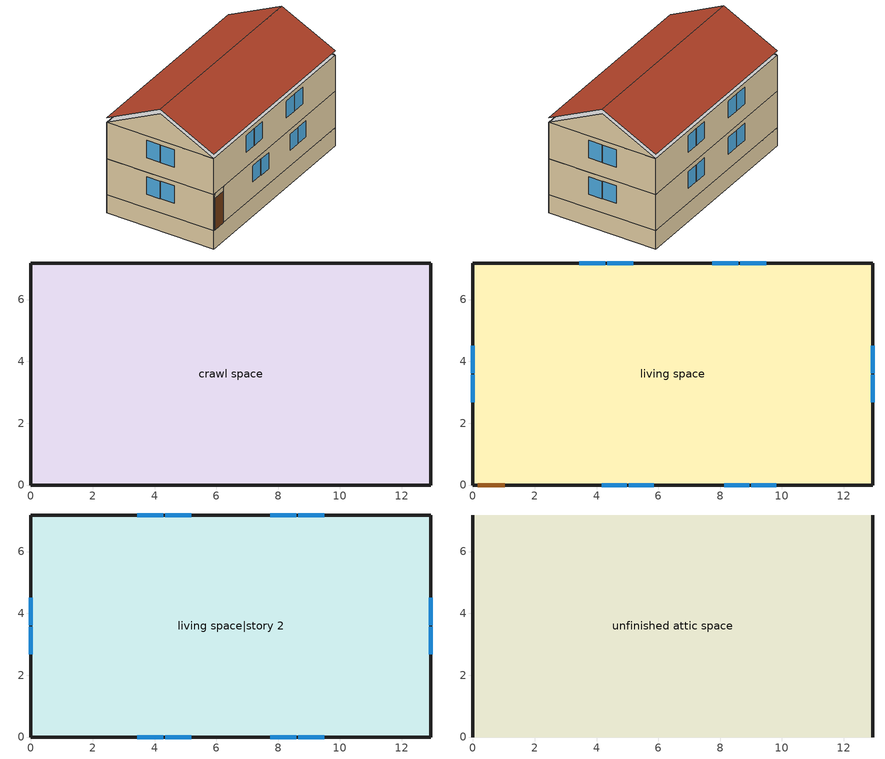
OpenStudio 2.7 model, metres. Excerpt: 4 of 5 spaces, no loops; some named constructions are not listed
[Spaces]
crawl space
 floor foundation (FloorFndGrndCS): 0,0 0,7.18 12.93,7.18 12.93,0 z-1.22
 wall foundation (WallFndGrndCS): 0,7.18 0,0 12.93,0 12.93,7.18 0,7.18 z-1.22:0
living space
 floor to crawl space (FloorCSInsFin Reversed): 0,0 0,7.18 12.93,7.18 12.93,0 z0
 wall outside (WallExtInsFin): 0,7.18 0,0 0.13,0 1.05,0 12.93,0 12.93,7.18 0,7.18 z0:2.44
 window (WindowConstruction): 4.17,0 4.98,0 / 5.04,0 5.85,0 / 8.13,0 8.94,0 / 9,0 9.81,0 z1.05:2.13; 9.49,7.18 8.65,7.18 / 8.59,7.18 7.75,7.18 / 5.18,7.18 4.34,7.18 / 4.28,7.18 3.44,7.18 z1.01:2.13; 0,4.51 0,3.62 / 0,3.56 0,2.67 / 12.93,2.67 12.93,3.56 / 12.93,3.62 12.93,4.51 z0.95:2.13
 door (Door): 0.15,0 1.02,0 z0:2.13
living space|story 2
 floor to living space (FloorFinUninsFin): 0,0 0,7.18 12.93,7.18 12.93,0 z2.44
 wall outside (WallExtInsFin): 0,7.18 0,0 12.93,0 12.93,7.18 0,7.18 z2.44:4.88
 window (WindowConstruction): 3.44,0 4.28,0 / 4.34,0 5.19,0 / 7.75,0 8.59,0 / 8.65,0 9.5,0 / 9.49,7.18 8.65,7.18 / 8.59,7.18 7.75,7.18 / 5.18,7.18 4.34,7.18 / 4.28,7.18 3.44,7.18 z3.45:4.57; 0,4.51 0,3.62 / 0,3.56 0,2.67 / 12.93,2.67 12.93,3.56 / 12.93,3.62 12.93,4.51 z3.39:4.57
unfinished attic space
 floor to living space|story 2 (FloorFinInsUnfinAttic): 0,7.18 12.93,7.18 12.93,0 0,0 z4.88
 wall outside (WallExtUninsUnfin): 0,3.59,6.67 0,7.18,4.88 0,0,4.88; 12.93,3.59,6.67 12.93,0,4.88 12.93,7.18,4.88
 roof outside (RoofUnfinInsExt): 12.93,3.59,6.98 0,3.59,6.98 0,0,5.18 12.93,0,5.18; 0,3.59,6.98 12.93,3.59,6.98 12.93,7.18,5.18 0,7.18,5.18
[Material] Roughness=Rough
Name | Thickness {m} | Conductivity {W/m-K} | Density {kg/m3} | Specific Heat {J/kg-K} | Thermal Absorptance | Solar Absorptance | Visible Absorptance
FloorUAAdditionalCeilingIns | 0.12827 | 0.0411113 | 16.02 | 1046.75
FloorUATrussandIns | 0.0889 | 0.0436674 | 50.7834 | 1165.1
Drywall 0.5 in. | 0.0127 | 0.160291 | 801 | 837.4 | 0.9 | 0.5 | 0.1
RoofSheathing | 0.01905 | 0.115458 | 512.64 | 1214.23
FloorIns | 0.23495 | 2.59817 | 67.691 | 1210.98
Wood Floor | 0.015875 | 0.115458 | 544.68 | 1214.23
Floor Covering | 0.0127 | 0.0433444 | 54.468 | 1339.84 | 0.9 | 0.9
FloorFinStudAndAirFloor | 0.1397 | 0.557395 | 67.691 | 1210.98
[Construction]
FloorFinInsUnfinAttic Reversed: Drywall 0.5 in., FloorUATrussandIns, FloorUAAdditionalCeilingIns
FloorCSInsFin: FloorIns, RoofSheathing, Wood Floor, Floor Covering
FloorFinUninsFin Reversed: Floor Covering, Wood Floor, RoofSheathing, FloorFinStudAndAirFloor, Drywall 0.5 in.
[Schedule:Ruleset]
Name | Default Day Schedule
res mv_1 range exhaust schedule | Schedule Day 13
res mv_1 bath exhaust schedule | Schedule Day 14
[Schedule:Day]
res nv_1 temp schedule allday1; res nv_1 temp schedule allday2; res nv_1 temp schedule allday3; res nv_1 temp schedule allday4; res nv_1 temp schedule allday11; res nv_1 temp schedule allday12: 1, 0, 23.8889, 24, 0, 23.8889
res nv_1 temp schedule allday5; res nv_1 temp schedule allday6; res nv_1 temp schedule allday10: 24, 0, 22.2222
res nv_1 temp schedule allday7; res nv_1 temp schedule allday8; res nv_1 temp schedule allday9: 1, 0, 22.2222, 24, 0, 22.2222
res nv_1 availability schedule allday1 on; res nv_1 availability schedule allday1 on 1; res nv_1 availability schedule allday1 on 2; res nv_1 availability schedule allday1 on 3; res nv_1 availability schedule allday1 on 4; res nv_1 availability schedule allday1 on 5; res nv_1 availability schedule allday1 on 6; res nv_1 availability schedule allday1 on 7; res nv_1 availability schedule allday1 on 8; res nv_1 availability schedule allday1 on 9; res nv_1 availability schedule allday1 on 10; res nv_1 availability schedule allday1 on 11: 1, 0, 1, 2, 0, 1, 3, 0, 1, 4, 0, 1, 5, 0, 1, 6, 0, 1, 7, 0, 1, 8, 0, 1, 9, 0, 1, 10, 0, 1, 11, 0, 1, 12, 0, 1, 13, 0, 1, 14, 0, 1, 15, 0, 1, 16, 0, 1, 17, 0, 1, 18, 0, 1, 19, 0, 1, 20, 0, 1, 21, 0, 1, 22, 0, 1, 23, 0, 1, 24, 0, 1
Schedule Day 13; Schedule Day 14: 24, 0, 0
res mv_1 range exhaust schedule allday1; res mv_1 range exhaust schedule allday2; res mv_1 range exhaust schedule allday3; res mv_1 range exhaust schedule allday4; res mv_1 range exhaust schedule allday5; res mv_1 range exhaust schedule allday6; res mv_1 range exhaust schedule allday7; res mv_1 range exhaust schedule allday8; res mv_1 range exhaust schedule allday9; res mv_1 range exhaust schedule allday10; res mv_1 range exhaust schedule allday11; res mv_1 range exhaust schedule allday12: 15, 0, 0, 16, 0, 1, 24, 0, 0
res mv_1 bath exhaust schedule allday1; res mv_1 bath exhaust schedule allday2; res mv_1 bath exhaust schedule allday3; res mv_1 bath exhaust schedule allday4; res mv_1 bath exhaust schedule allday5; res mv_1 bath exhaust schedule allday6; res mv_1 bath exhaust schedule allday7; res mv_1 bath exhaust schedule allday8; res mv_1 bath exhaust schedule allday9; res mv_1 bath exhaust schedule allday10; res mv_1 bath exhaust schedule allday11; res mv_1 bath exhaust schedule allday12: 4, 0, 0, 5, 0, 1, 24, 0, 0
[Schedule:Rule] Apply Sunday=Yes; Apply Monday=Yes; Apply Tuesday=Yes; Apply Wednesday=Yes; Apply Thursday=Yes; Apply Friday=Yes; Apply Saturday=Yes; Date Specification Type=DateRange; Start Day=1
Name | Schedule Ruleset | Rule Order | Day Schedule | Start Month | End Month | End Day
res mv_1 range exhaust schedule allday ruleset1 | res mv_1 range exhaust schedule | 11 | res mv_1 range exhaust schedule allday1 | 1 | 1 | 31
res mv_1 range exhaust schedule allday ruleset2 | res mv_1 range exhaust schedule | 10 | res mv_1 range exhaust schedule allday2 | 2 | 2 | 28
res mv_1 range exhaust schedule allday ruleset3 | res mv_1 range exhaust schedule | 9 | res mv_1 range exhaust schedule allday3 | 3 | 3 | 31
res mv_1 range exhaust schedule allday ruleset4 | res mv_1 range exhaust schedule | 8 | res mv_1 range exhaust schedule allday4 | 4 | 4 | 30
res mv_1 range exhaust schedule allday ruleset5 | res mv_1 range exhaust schedule | 7 | res mv_1 range exhaust schedule allday5 | 5 | 5 | 31
res mv_1 range exhaust schedule allday ruleset6 | res mv_1 range exhaust schedule | 6 | res mv_1 range exhaust schedule allday6 | 6 | 6 | 30
res mv_1 range exhaust schedule allday ruleset7 | res mv_1 range exhaust schedule | 5 | res mv_1 range exhaust schedule allday7 | 7 | 7 | 31
res mv_1 range exhaust schedule allday ruleset8 | res mv_1 range exhaust schedule | 4 | res mv_1 range exhaust schedule allday8 | 8 | 8 | 31
res mv_1 range exhaust schedule allday ruleset9 | res mv_1 range exhaust schedule | 3 | res mv_1 range exhaust schedule allday9 | 9 | 9 | 30
res mv_1 range exhaust schedule allday ruleset10 | res mv_1 range exhaust schedule | 2 | res mv_1 range exhaust schedule allday10 | 10 | 10 | 31
res mv_1 range exhaust schedule allday ruleset11 | res mv_1 range exhaust schedule | 1 | res mv_1 range exhaust schedule allday11 | 11 | 11 | 30
res mv_1 range exhaust schedule allday ruleset12 | res mv_1 range exhaust schedule | 0 | res mv_1 range exhaust schedule allday12 | 12 | 12 | 31
res mv_1 bath exhaust schedule allday ruleset1 | res mv_1 bath exhaust schedule | 11 | res mv_1 bath exhaust schedule allday1 | 1 | 1 | 31
res mv_1 bath exhaust schedule allday ruleset2 | res mv_1 bath exhaust schedule | 10 | res mv_1 bath exhaust schedule allday2 | 2 | 2 | 28
res mv_1 bath exhaust schedule allday ruleset3 | res mv_1 bath exhaust schedule | 9 | res mv_1 bath exhaust schedule allday3 | 3 | 3 | 31
res mv_1 bath exhaust schedule allday ruleset4 | res mv_1 bath exhaust schedule | 8 | res mv_1 bath exhaust schedule allday4 | 4 | 4 | 30
res mv_1 bath exhaust schedule allday ruleset5 | res mv_1 bath exhaust schedule | 7 | res mv_1 bath exhaust schedule allday5 | 5 | 5 | 31
res mv_1 bath exhaust schedule allday ruleset6 | res mv_1 bath exhaust schedule | 6 | res mv_1 bath exhaust schedule allday6 | 6 | 6 | 30
res mv_1 bath exhaust schedule allday ruleset7 | res mv_1 bath exhaust schedule | 5 | res mv_1 bath exhaust schedule allday7 | 7 | 7 | 31
res mv_1 bath exhaust schedule allday ruleset8 | res mv_1 bath exhaust schedule | 4 | res mv_1 bath exhaust schedule allday8 | 8 | 8 | 31
res mv_1 bath exhaust schedule allday ruleset9 | res mv_1 bath exhaust schedule | 3 | res mv_1 bath exhaust schedule allday9 | 9 | 9 | 30
res mv_1 bath exhaust schedule allday ruleset10 | res mv_1 bath exhaust schedule | 2 | res mv_1 bath exhaust schedule allday10 | 10 | 10 | 31
res mv_1 bath exhaust schedule allday ruleset11 | res mv_1 bath exhaust schedule | 1 | res mv_1 bath exhaust schedule allday11 | 11 | 11 | 30
res mv_1 bath exhaust schedule allday ruleset12 | res mv_1 bath exhaust schedule | 0 | res mv_1 bath exhaust schedule allday12 | 12 | 12 | 31
